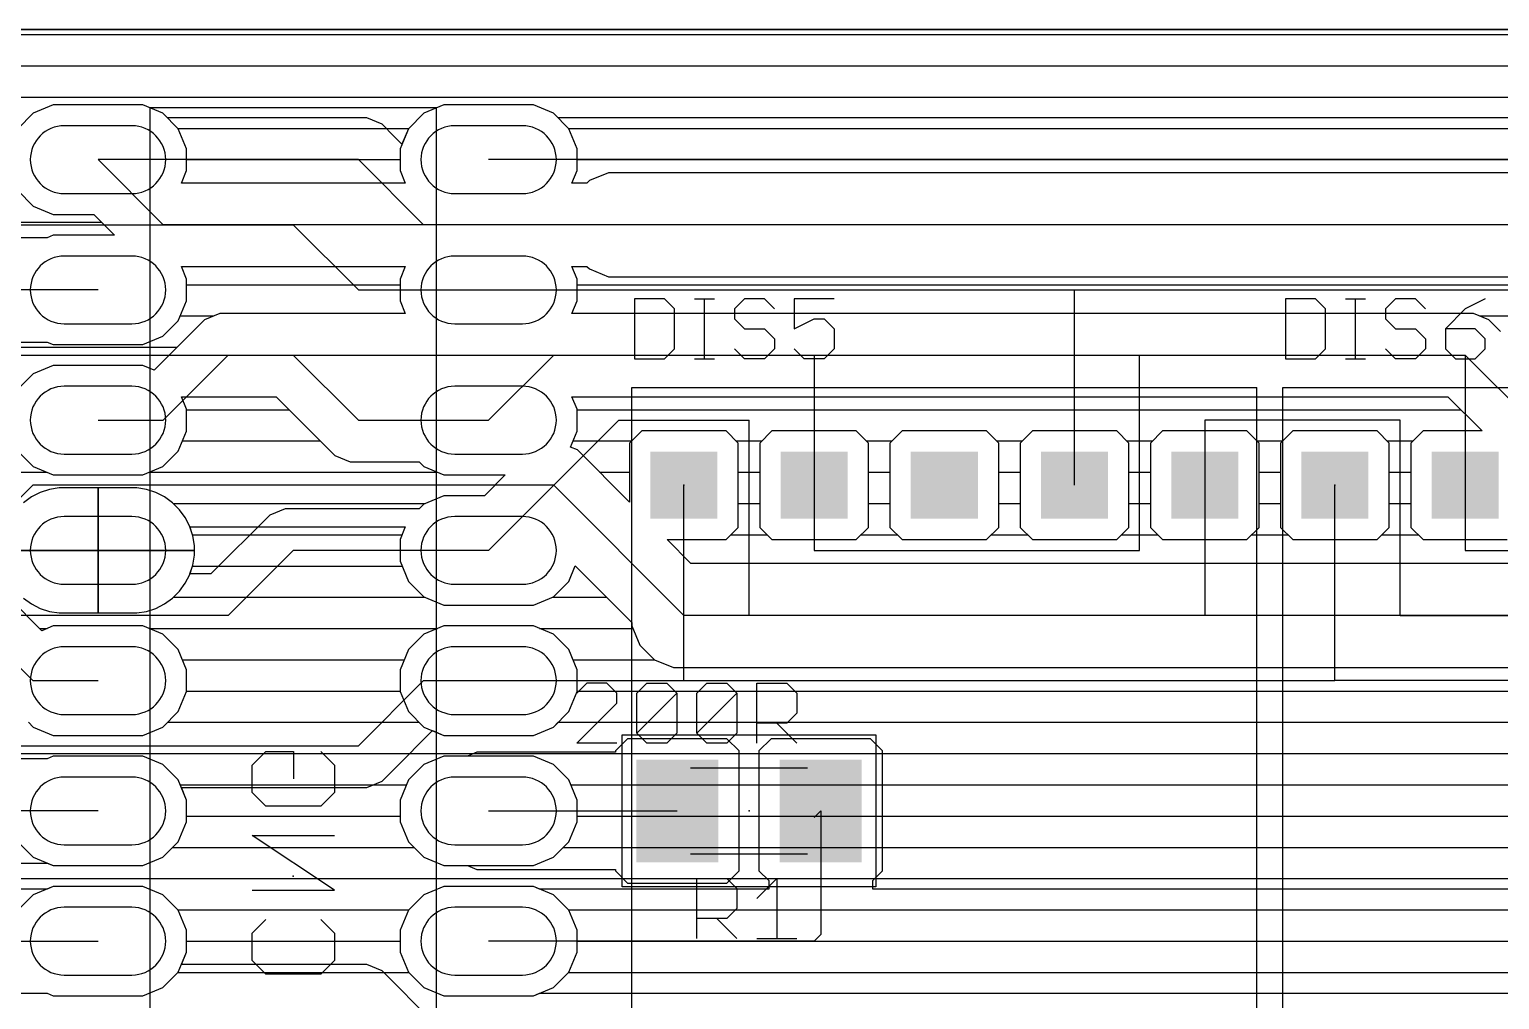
# Model space of a CAD drawing. Extents: x 0 to 251, y 0 to 33.
# Drawn here: x 57.08 to 85.76, y 14.1 to 33.02 of the extents above; entities that cross this region are included whole.
import ezdxf

# ---------------------------------------------------------------- set-up
doc = ezdxf.new("R2010")
doc.units = 0
for name, color, linetype in [('1', 14, 'CONTINUOUS'), ('16', 174, 'CONTINUOUS'), ('17', 94, 'CONTINUOUS'), ('20', 178, 'CONTINUOUS'), ('21', 250, 'CONTINUOUS'), ('22', 250, 'CONTINUOUS'), ('23', 178, 'CONTINUOUS'), ('24', 178, 'CONTINUOUS'), ('25', 250, 'CONTINUOUS'), ('27', 250, 'CONTINUOUS'), ('28', 250, 'CONTINUOUS'), ('39', 14, 'CONTINUOUS'), ('51', 250, 'CONTINUOUS')]:
    doc.layers.add(name, color=color, linetype=linetype)

# ---------------------------------------------------------------- blocks, each defined once
blk = doc.blocks.new('SQUAREP')
blk.add_solid([(-0.5, -0.5), (0.5, -0.5), (-0.5, 0.5), (0.5, 0.5)])
blk = doc.blocks.new('LONGP100')
blk.add_lwpolyline([(-0.5, -0.5), (0.5, -0.5, 1), (0.5, 0.5), (-0.5, 0.5, 1)], format="xyb", close=True)
blk = doc.blocks.new('RECT')
blk.add_solid([(-0.5, -0.5), (0.5, -0.5), (-0.5, 0.5), (0.5, 0.5)])

msp = doc.modelspace()

# ---------------------------------------------------------------- linework, layer by layer
at = {"layer": '1'}
for p, q in [((0, 33.02), (251.46, 33.02)), ((0, 32.9184), (251.46, 32.9184)), ((0, 32.3088), (251.46, 32.3088)), ((0, 31.6992), (251.46, 31.6992)), ((57.1553, 31.3844), (56.8552, 31.0843)), ((57.5474, 31.5468), (57.1553, 31.3844)), ((59.2926, 31.5468), (57.5474, 31.5468)), ((59.6847, 31.3844), (59.2926, 31.5468)), ((59.9848, 31.0843), (59.6847, 31.3844)), ((64.7753, 31.3844), (64.4752, 31.0843)), ((65.1674, 31.5468), (64.7753, 31.3844)), ((66.9126, 31.5468), (65.1674, 31.5468)), ((67.3047, 31.3844), (66.9126, 31.5468)), ((67.6048, 31.0843), (67.3047, 31.3844)), ((59.9795, 31.0896), (64.4805, 31.0896)), ((60.1472, 30.6922), (59.9848, 31.0843)), ((64.4752, 31.0843), (64.3128, 30.6922)), ((67.5995, 31.0896), (182.0528, 31.0896)), ((67.7672, 30.6922), (67.6048, 31.0843)), ((60.1472, 30.2678), (60.1472, 30.6922)), ((64.3128, 30.6922), (64.3128, 30.2678)), ((67.7672, 30.2678), (67.7672, 30.6922)), ((59.69, 29.21), (58.42, 30.48)), ((60.1472, 30.48), (64.3128, 30.48)), ((67.7672, 30.48), (181.4432, 30.48)), ((60.0457, 30.0228), (60.1472, 30.2678)), ((64.3128, 30.2678), (64.4143, 30.0228)), ((67.6657, 30.0228), (67.7672, 30.2678)), ((68.3779, 30.226), (68.0045, 30.0713)), ((181.1892, 30.226), (68.3779, 30.226)), ((56.8552, 29.8757), (57.1553, 29.5756)), ((64.4143, 30.0228), (60.0457, 30.0228)), ((67.956, 30.0228), (67.6657, 30.0228)), ((68.0045, 30.0713), (67.956, 30.0228)), ((57.1553, 29.5756), (57.5474, 29.4132)), ((5.6148, 29.2608), (58.4897, 29.2608)), ((57.5474, 29.4132), (58.3373, 29.4132)), ((58.3373, 29.4132), (58.7437, 29.0068)), ((57.5474, 29.0068), (57.4248, 28.956)), ((58.7437, 29.0068), (57.5474, 29.0068)), ((68.58, 29.21), (59.69, 29.21)), ((181.61, 29.21), (68.58, 29.21)), ((57.4248, 28.956), (26.4679, 28.956)), ((60.1472, 28.1522), (60.0457, 28.3972)), ((60.0457, 28.3972), (64.4143, 28.3972)), ((64.4143, 28.3972), (64.3128, 28.1522)), ((67.7672, 28.1522), (67.6657, 28.3972)), ((67.6657, 28.3972), (67.956, 28.3972)), ((67.956, 28.3972), (68.0045, 28.3487)), ((60.1472, 27.7278), (60.1472, 28.1522)), ((64.3128, 28.1522), (64.3128, 27.7278)), ((67.7672, 27.7278), (67.7672, 28.1522)), ((68.0045, 28.3487), (68.3779, 28.194)), ((68.3779, 28.194), (181.6972, 28.194)), ((58.42, 27.94), (26.67, 27.94)), ((60.1472, 28.0416), (64.3128, 28.0416)), ((67.7672, 28.0416), (181.5448, 28.0416)), ((59.9848, 27.3357), (60.1472, 27.7278)), ((64.3128, 27.7278), (64.4143, 27.4828)), ((67.6657, 27.4828), (67.7672, 27.7278)), ((59.6847, 27.0356), (59.9848, 27.3357)), ((60.0247, 27.432), (60.6757, 27.432)), ((60.4996, 27.3591), (60.2709, 27.1304)), ((60.7983, 27.4828), (60.4996, 27.3591)), ((64.4143, 27.4828), (60.7983, 27.4828)), ((85.2517, 27.4828), (67.6657, 27.4828)), ((85.5504, 27.3591), (85.2517, 27.4828)), ((85.3743, 27.432), (151.7252, 27.432)), ((85.7791, 27.1304), (85.5504, 27.3591)), ((59.2926, 26.8732), (59.6847, 27.0356)), ((60.2709, 27.1304), (59.5151, 26.3746)), ((26.9892, 26.8224), (59.9629, 26.8224)), ((27.0908, 26.924), (57.4248, 26.924)), ((57.4248, 26.924), (57.5474, 26.8732)), ((57.5474, 26.8732), (59.2926, 26.8732)), ((57.5474, 26.4668), (57.1553, 26.3044)), ((59.2926, 26.4668), (57.5474, 26.4668)), ((59.5151, 26.3746), (59.2926, 26.4668)), ((59.69, 25.4), (60.96, 26.67)), ((60.96, 26.67), (85.09, 26.67)), ((85.09, 26.67), (87.63, 24.13)), ((57.1553, 26.3044), (56.8552, 26.0043)), ((67.7672, 25.6122), (67.6657, 25.8572)), ((67.6657, 25.8572), (84.7533, 25.8572)), ((84.7533, 25.8572), (85.4201, 25.1904)), ((67.7672, 25.1878), (67.7672, 25.6122)), ((67.7672, 25.6032), (85.0073, 25.6032)), ((58.42, 25.4), (59.69, 25.4)), ((67.6373, 24.8742), (67.7672, 25.1878)), ((67.6868, 24.9936), (68.8309, 24.9936)), ((69.0277, 25.1904), (68.7896, 24.9523)), ((68.7896, 24.9523), (68.7896, 23.7999)), ((70.6723, 25.1904), (69.0277, 25.1904)), ((70.9104, 24.9523), (70.6723, 25.1904)), ((70.8691, 24.9936), (71.3709, 24.9936)), ((70.9104, 23.3077), (70.9104, 24.9523)), ((71.5677, 25.1904), (71.3296, 24.9523)), ((71.3296, 24.9523), (71.3296, 23.3077)), ((73.2123, 25.1904), (71.5677, 25.1904)), ((73.4504, 24.9523), (73.2123, 25.1904)), ((73.4091, 24.9936), (73.9109, 24.9936)), ((73.4504, 23.3077), (73.4504, 24.9523)), ((74.1077, 25.1904), (73.8696, 24.9523)), ((73.8696, 24.9523), (73.8696, 23.3077)), ((75.7523, 25.1904), (74.1077, 25.1904)), ((75.9904, 24.9523), (75.7523, 25.1904)), ((75.9491, 24.9936), (76.4509, 24.9936)), ((75.9904, 23.3077), (75.9904, 24.9523)), ((76.6477, 25.1904), (76.4096, 24.9523)), ((76.4096, 24.9523), (76.4096, 23.3077)), ((78.2923, 25.1904), (76.6477, 25.1904)), ((78.5304, 24.9523), (78.2923, 25.1904)), ((78.4891, 24.9936), (78.9909, 24.9936)), ((78.5304, 23.3077), (78.5304, 24.9523)), ((79.1877, 25.1904), (78.9496, 24.9523)), ((78.9496, 24.9523), (78.9496, 23.3077)), ((80.8323, 25.1904), (79.1877, 25.1904)), ((81.0704, 24.9523), (80.8323, 25.1904)), ((81.0291, 24.9936), (81.5309, 24.9936)), ((81.0704, 23.3077), (81.0704, 24.9523)), ((81.7277, 25.1904), (81.4896, 24.9523)), ((81.4896, 24.9523), (81.4896, 23.3077)), ((83.3723, 25.1904), (81.7277, 25.1904)), ((83.6104, 24.9523), (83.3723, 25.1904)), ((83.5691, 24.9936), (84.0709, 24.9936)), ((83.6104, 23.3077), (83.6104, 24.9523)), ((84.2677, 25.1904), (84.0296, 24.9523)), ((84.0296, 24.9523), (84.0296, 23.3077)), ((85.4201, 25.1904), (84.2677, 25.1904)), ((67.7704, 24.8191), (67.6373, 24.8742)), ((68.7896, 23.7999), (67.7704, 24.8191)), ((68.2055, 24.384), (68.7896, 24.384)), ((70.9104, 24.384), (71.3296, 24.384)), ((73.4504, 24.384), (73.8696, 24.384)), ((75.9904, 24.384), (76.4096, 24.384)), ((78.5304, 24.384), (78.9496, 24.384)), ((81.0704, 24.384), (81.4896, 24.384)), ((83.6104, 24.384), (84.0296, 24.384)), ((57.15, 24.13), (55.88, 22.86)), ((67.31, 24.13), (57.15, 24.13)), ((69.85, 21.59), (67.31, 24.13)), ((70.9104, 23.7744), (71.3296, 23.7744)), ((73.4504, 23.7744), (73.8696, 23.7744)), ((75.9904, 23.7744), (76.4096, 23.7744)), ((78.5304, 23.7744), (78.9496, 23.7744)), ((81.0704, 23.7744), (81.4896, 23.7744)), ((83.6104, 23.7744), (84.0296, 23.7744)), ((60.2696, 23.1455), (60.2138, 23.3172)), ((60.2138, 23.3172), (64.4143, 23.3172)), ((64.4143, 23.3172), (64.3128, 23.0722)), ((70.6723, 23.0696), (70.9104, 23.3077)), ((71.3296, 23.3077), (71.5677, 23.0696)), ((73.2123, 23.0696), (73.4504, 23.3077)), ((73.8696, 23.3077), (74.1077, 23.0696)), ((75.7523, 23.0696), (75.9904, 23.3077)), ((76.4096, 23.3077), (76.6477, 23.0696)), ((78.2923, 23.0696), (78.5304, 23.3077)), ((78.9496, 23.3077), (79.1877, 23.0696)), ((80.8323, 23.0696), (81.0704, 23.3077)), ((81.4896, 23.3077), (81.7277, 23.0696)), ((83.3723, 23.0696), (83.6104, 23.3077)), ((84.0296, 23.3077), (84.2677, 23.0696)), ((60.2633, 23.1648), (64.3512, 23.1648)), ((60.2996, 22.956), (60.2696, 23.1455)), ((60.2996, 22.86), (60.2996, 22.956)), ((64.3128, 23.0722), (64.3128, 22.6478)), ((69.9835, 22.606), (69.5199, 23.0696)), ((69.5199, 23.0696), (70.6723, 23.0696)), ((70.7675, 23.1648), (71.4725, 23.1648)), ((71.5677, 23.0696), (73.2123, 23.0696)), ((73.3075, 23.1648), (74.0125, 23.1648)), ((74.1077, 23.0696), (75.7523, 23.0696)), ((75.8475, 23.1648), (76.5525, 23.1648)), ((76.6477, 23.0696), (78.2923, 23.0696)), ((78.3875, 23.1648), (79.0925, 23.1648)), ((79.1877, 23.0696), (80.8323, 23.0696)), ((80.9275, 23.1648), (81.6325, 23.1648)), ((81.7277, 23.0696), (83.3723, 23.0696)), ((83.4675, 23.1648), (84.1725, 23.1648)), ((84.2677, 23.0696), (85.9123, 23.0696)), ((58.42, 21.6408), (58.42, 22.86)), ((58.42, 22.86), (58.42, 22.86)), ((58.42, 22.86), (58.42, 21.6408)), ((60.2996, 22.86), (58.42, 22.86)), ((58.42, 22.86), (58.42, 22.86)), ((58.42, 22.86), (60.2996, 22.86)), ((60.2696, 22.5745), (60.2996, 22.764)), ((60.2996, 22.764), (60.2996, 22.86)), ((58.42, 22.5552), (58.42, 22.5552)), ((60.1232, 22.221), (60.2103, 22.392)), ((60.2103, 22.392), (60.2696, 22.5745)), ((60.2633, 22.5552), (64.3512, 22.5552)), ((64.3128, 22.6478), (64.4752, 22.2557)), ((67.6048, 22.2557), (67.7307, 22.5598)), ((67.7288, 22.5552), (67.7353, 22.5552)), ((67.7307, 22.5598), (68.834, 21.4565)), ((111.3392, 22.606), (69.9835, 22.606)), ((60.0104, 22.0657), (60.1232, 22.221)), ((64.4752, 22.2557), (64.7753, 21.9556)), ((67.3047, 21.9556), (67.6048, 22.2557)), ((57.3249, 21.2946), (56.6928, 21.9267)), ((56.9653, 21.93), (57.1206, 21.8172)), ((57.1206, 21.8172), (57.2916, 21.7301)), ((58.42, 21.9456), (58.42, 21.9456)), ((59.5484, 21.7301), (59.7194, 21.8172)), ((59.7194, 21.8172), (59.8747, 21.93)), ((59.8747, 21.93), (60.0104, 22.0657)), ((59.8902, 21.9456), (64.7995, 21.9456)), ((64.7753, 21.9556), (65.1674, 21.7932)), ((66.9126, 21.7932), (67.3047, 21.9556)), ((67.2805, 21.9456), (68.3449, 21.9456)), ((55.88, 21.59), (57.15, 20.32)), ((57.2916, 21.7301), (57.4741, 21.6708)), ((57.4741, 21.6708), (57.6636, 21.6408)), ((57.6636, 21.6408), (58.42, 21.6408)), ((58.42, 21.6408), (59.1764, 21.6408)), ((59.1764, 21.6408), (59.3659, 21.6708)), ((59.3659, 21.6708), (59.5484, 21.7301)), ((65.1674, 21.7932), (66.9126, 21.7932)), ((111.76, 21.59), (69.85, 21.59)), ((57.2835, 21.336), (57.4248, 21.336)), ((57.5474, 21.3868), (57.3249, 21.2946)), ((59.2926, 21.3868), (57.5474, 21.3868)), ((59.6847, 21.2244), (59.2926, 21.3868)), ((59.4152, 21.336), (65.0448, 21.336)), ((59.9848, 20.9243), (59.6847, 21.2244)), ((64.7753, 21.2244), (64.4752, 20.9243)), ((65.1674, 21.3868), (64.7753, 21.2244)), ((66.9126, 21.3868), (65.1674, 21.3868)), ((67.3047, 21.2244), (66.9126, 21.3868)), ((67.0352, 21.336), (68.8555, 21.336)), ((67.6048, 20.9243), (67.3047, 21.2244)), ((68.834, 21.4565), (68.834, 21.3879)), ((68.834, 21.3879), (68.9887, 21.0145)), ((68.9887, 21.0145), (69.2745, 20.7287)), ((60.1472, 20.5322), (59.9848, 20.9243)), ((60.0668, 20.7264), (64.3932, 20.7264)), ((64.4752, 20.9243), (64.3128, 20.5322)), ((67.7672, 20.5322), (67.6048, 20.9243)), ((67.6868, 20.7264), (69.28, 20.7264)), ((69.2745, 20.7287), (69.6479, 20.574)), ((60.1472, 20.1078), (60.1472, 20.5322)), ((64.3128, 20.5322), (64.3128, 20.1078)), ((67.7672, 20.1078), (67.7672, 20.5322)), ((69.6479, 20.574), (111.9621, 20.574)), ((57.15, 20.32), (58.42, 20.32)), ((59.9848, 19.7157), (60.1472, 20.1078)), ((60.1472, 20.1168), (64.3128, 20.1168)), ((64.3128, 20.1078), (64.4752, 19.7157)), ((67.6048, 19.7157), (67.7672, 20.1078)), ((67.7672, 20.1168), (107.1848, 20.1168)), ((57.0637, 19.5072), (57.1553, 19.4156)), ((59.6847, 19.4156), (59.9848, 19.7157)), ((59.7763, 19.5072), (64.6837, 19.5072)), ((64.4752, 19.7157), (64.7753, 19.4156)), ((67.3047, 19.4156), (67.6048, 19.7157)), ((67.3963, 19.5072), (106.7373, 19.5072)), ((57.1553, 19.4156), (57.5474, 19.2532)), ((57.5474, 19.2532), (59.2926, 19.2532)), ((59.2926, 19.2532), (59.6847, 19.4156)), ((64.7753, 19.4156), (65.1674, 19.2532)), ((65.1674, 19.2532), (66.9126, 19.2532)), ((66.9126, 19.2532), (67.3047, 19.4156)), ((68.7517, 19.1864), (68.5136, 18.9483)), ((68.5136, 18.9483), (68.5136, 18.923)), ((70.6883, 19.1864), (68.7517, 19.1864)), ((70.9264, 18.9483), (70.6883, 19.1864)), ((70.9264, 16.6117), (70.9264, 18.9483)), ((71.5517, 19.1864), (71.3136, 18.9483)), ((71.3136, 18.9483), (71.3136, 16.6117)), ((73.4883, 19.1864), (71.5517, 19.1864)), ((73.7264, 18.9483), (73.4883, 19.1864)), ((73.7264, 16.6117), (73.7264, 18.9483)), ((56.1992, 18.8976), (65.7513, 18.8976)), ((57.4248, 18.796), (56.3008, 18.796)), ((57.5474, 18.8468), (57.4248, 18.796)), ((59.2926, 18.8468), (57.5474, 18.8468)), ((59.6847, 18.6844), (59.2926, 18.8468)), ((59.9848, 18.3843), (59.6847, 18.6844)), ((64.7753, 18.6844), (64.4752, 18.3843)), ((65.1674, 18.8468), (64.7753, 18.6844)), ((65.6287, 18.8468), (65.1674, 18.8468)), ((65.8126, 18.923), (65.6287, 18.8468)), ((68.5136, 18.923), (65.8126, 18.923)), ((70.9264, 18.8976), (71.3136, 18.8976)), ((73.7264, 18.8976), (106.6546, 18.8976)), ((60.1472, 17.9922), (59.9848, 18.3843)), ((64.4752, 18.3843), (64.3128, 17.9922)), ((60.0247, 18.288), (64.4353, 18.288)), ((70.9264, 18.288), (71.3136, 18.288)), ((73.7264, 18.288), (106.88, 18.288)), ((60.1472, 17.5678), (60.1472, 17.9922)), ((64.3128, 17.9922), (64.3128, 17.5678)), ((58.42, 17.78), (55.88, 17.78)), ((59.9848, 17.1757), (60.1472, 17.5678)), ((60.1472, 17.6784), (64.3128, 17.6784)), ((64.3128, 17.5678), (64.4752, 17.1757)), ((66.04, 17.78), (69.72, 17.78)), ((70.9264, 17.6784), (71.3136, 17.6784)), ((72.39, 17.65), (72.52, 17.78)), ((72.52, 17.78), (72.52, 15.37)), ((73.7264, 17.6784), (140.5062, 17.6784)), ((59.6847, 16.8756), (59.9848, 17.1757)), ((59.8779, 17.0688), (64.5821, 17.0688)), ((64.4752, 17.1757), (64.7753, 16.8756)), ((70.9264, 17.0688), (71.3136, 17.0688)), ((73.7264, 17.0688), (140.092, 17.0688)), ((55.6779, 16.764), (57.4248, 16.764)), ((57.4248, 16.764), (57.5474, 16.7132)), ((57.5474, 16.7132), (59.2926, 16.7132)), ((59.2926, 16.7132), (59.6847, 16.8756)), ((64.7753, 16.8756), (65.1674, 16.7132)), ((65.1674, 16.7132), (65.6287, 16.7132)), ((65.6287, 16.7132), (65.8126, 16.637)), ((65.8126, 16.637), (68.5136, 16.637)), ((68.5136, 16.637), (68.5136, 16.6117)), ((0, 16.4592), (68.6661, 16.4592)), ((68.5136, 16.6117), (68.7517, 16.3736)), ((68.7517, 16.3736), (70.6883, 16.3736)), ((70.6883, 16.3736), (70.9264, 16.6117)), ((70.7739, 16.4592), (71.4661, 16.4592)), ((71.3136, 16.6117), (71.504, 16.4213)), ((71.504, 16.4213), (71.504, 16.256)), ((73.536, 16.4213), (73.7264, 16.6117)), ((73.536, 16.256), (73.536, 16.4213)), ((73.5739, 16.4592), (139.4824, 16.4592)), ((57.4248, 16.256), (42.9779, 16.256)), ((57.5474, 16.3068), (57.4248, 16.256)), ((59.2926, 16.3068), (57.5474, 16.3068)), ((59.6847, 16.1444), (59.2926, 16.3068)), ((59.9848, 15.8443), (59.6847, 16.1444)), ((64.7753, 16.1444), (64.4752, 15.8443)), ((65.1674, 16.3068), (64.7753, 16.1444)), ((66.9126, 16.3068), (65.1674, 16.3068)), ((67.0352, 16.256), (66.9126, 16.3068)), ((71.504, 16.256), (67.0352, 16.256)), ((139.2792, 16.256), (73.536, 16.256)), ((59.9795, 15.8496), (64.4805, 15.8496)), ((60.1472, 15.4522), (59.9848, 15.8443)), ((64.4752, 15.8443), (64.3128, 15.4522)), ((43.18, 15.24), (58.42, 15.24)), ((60.1472, 15.0278), (60.1472, 15.4522)), ((60.1472, 15.24), (64.3128, 15.24)), ((64.3128, 15.4522), (64.3128, 15.0278)), ((72.39, 15.24), (66.04, 15.24)), ((72.52, 15.37), (72.39, 15.24)), ((72.39, 15.24), (139.7, 15.24)), ((59.9848, 14.6357), (60.1472, 15.0278)), ((64.3128, 15.0278), (64.4752, 14.6357)), ((59.6847, 14.3356), (59.9848, 14.6357)), ((59.9795, 14.6304), (64.4805, 14.6304)), ((64.4752, 14.6357), (64.7753, 14.3356)), ((43.6008, 14.224), (57.4248, 14.224)), ((57.4248, 14.224), (57.5474, 14.1732)), ((57.5474, 14.1732), (59.2926, 14.1732)), ((59.2926, 14.1732), (59.6847, 14.3356)), ((64.7753, 14.3356), (65.1674, 14.1732)), ((65.1674, 14.1732), (66.9126, 14.1732)), ((66.9126, 14.1732), (67.0352, 14.224)), ((67.0352, 14.224), (139.9021, 14.224))]:
    msp.add_line(p, q, dxfattribs=at)
at = {"layer": '16'}
for p, q in [((0, 33.02), (251.46, 33.02)), ((0, 32.9184), (251.46, 32.9184)), ((0, 32.3088), (181.0193, 32.3088)), ((0, 31.6992), (180.4097, 31.6992)), ((57.1553, 31.3844), (56.8552, 31.0843)), ((57.5474, 31.5468), (57.1553, 31.3844)), ((59.2926, 31.5468), (57.5474, 31.5468)), ((59.6847, 31.3844), (59.2926, 31.5468)), ((59.7763, 31.2928), (59.6847, 31.3844)), ((63.6617, 31.2928), (59.7763, 31.2928)), ((63.9604, 31.1691), (63.6617, 31.2928)), ((64.7753, 31.3844), (64.4752, 31.0843)), ((65.1674, 31.5468), (64.7753, 31.3844)), ((66.9126, 31.5468), (65.1674, 31.5468)), ((67.3047, 31.3844), (66.9126, 31.5468)), ((67.3963, 31.2928), (67.3047, 31.3844)), ((180.0033, 31.2928), (67.3963, 31.2928)), ((64.1891, 30.9404), (63.9604, 31.1691)), ((64.0399, 31.0896), (64.4805, 31.0896)), ((64.4752, 31.0843), (64.3493, 30.7802)), ((64.3493, 30.7802), (64.1891, 30.9404)), ((63.5, 30.48), (58.42, 30.48)), ((64.77, 29.21), (63.5, 30.48)), ((124.46, 30.48), (66.04, 30.48)), ((53.34, 29.21), (62.23, 29.21)), ((62.23, 29.21), (63.5, 27.94)), ((119.38, 29.21), (64.77, 29.21)), ((63.5, 27.94), (66.04, 27.94)), ((66.04, 27.94), (77.47, 27.94)), ((77.47, 27.94), (90.17, 27.94)), ((77.47, 24.13), (77.47, 27.94)), ((54.61, 26.67), (62.23, 26.67)), ((63.5, 25.4), (62.23, 26.67)), ((66.04, 25.4), (67.31, 26.67)), ((67.31, 26.67), (72.39, 26.67)), ((72.39, 26.67), (72.39, 24.13)), ((78.74, 22.86), (78.74, 26.67)), ((78.74, 26.67), (85.09, 26.67)), ((85.09, 26.67), (85.09, 24.13)), ((60.1472, 25.6122), (60.0457, 25.8572)), ((60.0457, 25.8572), (61.8933, 25.8572)), ((61.8933, 25.8572), (63.0396, 24.7109)), ((60.1472, 25.1878), (60.1472, 25.6122)), ((60.1472, 25.6032), (62.1473, 25.6032)), ((63.5, 25.4), (66.04, 25.4)), ((68.58, 25.4), (66.04, 22.86)), ((68.58, 25.4), (71.12, 25.4)), ((71.12, 21.59), (71.12, 25.4)), ((83.82, 25.4), (80.01, 25.4)), ((80.01, 25.4), (80.01, 24.13)), ((83.82, 21.59), (83.82, 25.4)), ((59.9848, 24.7957), (60.1472, 25.1878)), ((60.0668, 24.9936), (62.7569, 24.9936)), ((56.8552, 24.7957), (57.1553, 24.4956)), ((59.6847, 24.4956), (59.9848, 24.7957)), ((63.0396, 24.7109), (63.3383, 24.5872)), ((55.6704, 24.384), (57.4248, 24.384)), ((57.1553, 24.4956), (57.5474, 24.3332)), ((59.2926, 24.3332), (59.6847, 24.4956)), ((59.4152, 24.384), (65.0448, 24.384)), ((63.3383, 24.5872), (64.6837, 24.5872)), ((64.6837, 24.5872), (64.7753, 24.4956)), ((64.7753, 24.4956), (65.1674, 24.3332)), ((57.5474, 24.3332), (59.2926, 24.3332)), ((65.1674, 24.3332), (66.3637, 24.3332)), ((66.3637, 24.3332), (65.9573, 23.9268)), ((69.85, 20.32), (69.85, 24.13)), ((72.39, 24.13), (72.39, 22.86)), ((80.01, 24.13), (80.01, 21.59)), ((82.55, 20.32), (82.55, 24.13)), ((85.09, 24.13), (85.09, 22.86)), ((57.1206, 23.9028), (56.9653, 23.79)), ((57.2916, 23.9899), (57.1206, 23.9028)), ((57.4741, 24.0492), (57.2916, 23.9899)), ((57.6636, 24.0792), (57.4741, 24.0492)), ((58.42, 24.0792), (57.6636, 24.0792)), ((59.1764, 24.0792), (58.42, 24.0792)), ((58.42, 24.0792), (58.42, 22.86)), ((58.42, 22.86), (58.42, 24.0792)), ((59.3659, 24.0492), (59.1764, 24.0792)), ((59.5484, 23.9899), (59.3659, 24.0492)), ((59.7194, 23.9028), (59.5484, 23.9899)), ((59.8747, 23.79), (59.7194, 23.9028)), ((65.1674, 23.9268), (64.7753, 23.7644)), ((65.9573, 23.9268), (65.1674, 23.9268)), ((58.42, 23.7744), (58.42, 23.7744)), ((60.0104, 23.6543), (59.8747, 23.79)), ((59.8902, 23.7744), (64.7995, 23.7744)), ((60.1232, 23.499), (60.0104, 23.6543)), ((61.7696, 23.5491), (60.6233, 22.4028)), ((62.0683, 23.6728), (61.7696, 23.5491)), ((64.6837, 23.6728), (62.0683, 23.6728)), ((64.7753, 23.7644), (64.6837, 23.6728)), ((60.2103, 23.328), (60.1232, 23.499)), ((60.2696, 23.1455), (60.2103, 23.328)), ((58.42, 23.1648), (58.42, 23.1648)), ((60.2633, 23.1648), (61.3853, 23.1648)), ((60.2996, 22.956), (60.2696, 23.1455)), ((60.2996, 22.86), (60.2996, 22.956)), ((56.5404, 22.86), (58.42, 22.86)), ((58.42, 22.86), (56.5404, 22.86)), ((60.2996, 22.86), (58.42, 22.86)), ((58.42, 22.86), (58.42, 22.86)), ((58.42, 22.86), (60.2996, 22.86)), ((58.42, 22.86), (58.42, 22.86)), ((58.42, 22.86), (58.42, 22.86)), ((60.2696, 22.5745), (60.2996, 22.764)), ((60.2996, 22.764), (60.2996, 22.86)), ((62.23, 22.86), (60.96, 21.59)), ((66.04, 22.86), (62.23, 22.86)), ((72.39, 22.86), (78.74, 22.86)), ((85.09, 22.86), (91.44, 22.86)), ((60.2138, 22.4028), (60.2696, 22.5745)), ((60.6233, 22.4028), (60.2138, 22.4028)), ((60.2633, 22.5552), (60.7757, 22.5552)), ((60.96, 21.59), (54.61, 21.59)), ((80.01, 21.59), (71.12, 21.59)), ((83.82, 21.59), (92.71, 21.59)), ((63.5, 19.05), (64.77, 20.32)), ((64.77, 20.32), (66.04, 20.32)), ((66.04, 20.32), (69.85, 20.32)), ((69.85, 20.32), (82.55, 20.32)), ((95.25, 20.32), (82.55, 20.32)), ((67.3047, 19.4156), (67.3963, 19.5072)), ((67.3963, 19.5072), (104.3017, 19.5072)), ((64.1891, 18.5896), (64.9449, 19.3454)), ((64.9449, 19.3454), (65.1674, 19.2532)), ((65.1674, 19.2532), (66.9126, 19.2532)), ((66.9126, 19.2532), (67.3047, 19.4156)), ((45.72, 19.05), (63.5, 19.05)), ((64.7753, 18.6844), (64.4752, 18.3843)), ((64.4971, 18.8976), (104.5972, 18.8976)), ((65.1674, 18.8468), (64.7753, 18.6844)), ((66.9126, 18.8468), (65.1674, 18.8468)), ((67.3047, 18.6844), (66.9126, 18.8468)), ((67.6048, 18.3843), (67.3047, 18.6844)), ((63.6617, 18.2372), (63.9604, 18.3609)), ((63.9604, 18.3609), (64.1891, 18.5896)), ((64.1891, 18.5896), (64.1891, 18.5896)), ((64.4752, 18.3843), (64.3128, 17.9922)), ((67.7672, 17.9922), (67.6048, 18.3843)), ((60.1472, 17.9922), (60.0457, 18.2372)), ((60.0457, 18.2372), (63.6617, 18.2372)), ((63.7843, 18.288), (64.4353, 18.288)), ((67.6447, 18.288), (104.5972, 18.288)), ((60.1472, 17.5678), (60.1472, 17.9922)), ((64.3128, 17.9922), (64.3128, 17.5678)), ((67.7672, 17.5678), (67.7672, 17.9922)), ((59.9848, 17.1757), (60.1472, 17.5678)), ((60.1472, 17.6784), (64.3128, 17.6784)), ((64.3128, 17.5678), (64.4752, 17.1757)), ((67.6048, 17.1757), (67.7672, 17.5678)), ((67.7672, 17.6784), (104.5972, 17.6784)), ((56.8552, 17.1757), (57.1553, 16.8756)), ((59.6847, 16.8756), (59.9848, 17.1757)), ((59.8779, 17.0688), (64.5821, 17.0688)), ((64.4752, 17.1757), (64.7753, 16.8756)), ((67.3047, 16.8756), (67.6048, 17.1757)), ((67.4979, 17.0688), (104.9717, 17.0688)), ((57.1553, 16.8756), (57.5474, 16.7132)), ((57.5474, 16.7132), (59.2926, 16.7132)), ((59.2926, 16.7132), (59.6847, 16.8756)), ((64.7753, 16.8756), (65.1674, 16.7132)), ((65.1674, 16.7132), (66.9126, 16.7132)), ((66.9126, 16.7132), (67.3047, 16.8756)), ((0, 16.4592), (105.5813, 16.4592)), ((57.1553, 16.1444), (56.8552, 15.8443)), ((57.5474, 16.3068), (57.1553, 16.1444)), ((59.2926, 16.3068), (57.5474, 16.3068)), ((59.6847, 16.1444), (59.2926, 16.3068)), ((59.9848, 15.8443), (59.6847, 16.1444)), ((64.7753, 16.1444), (64.4752, 15.8443)), ((65.1674, 16.3068), (64.7753, 16.1444)), ((66.9126, 16.3068), (65.1674, 16.3068)), ((67.3047, 16.1444), (66.9126, 16.3068)), ((67.6048, 15.8443), (67.3047, 16.1444)), ((59.9795, 15.8496), (64.4805, 15.8496)), ((60.1472, 15.4522), (59.9848, 15.8443)), ((64.4752, 15.8443), (64.3128, 15.4522)), ((67.5995, 15.8496), (106.1909, 15.8496)), ((67.7672, 15.4522), (67.6048, 15.8443)), ((60.1472, 15.0278), (60.1472, 15.4522)), ((60.1472, 15.24), (64.3128, 15.24)), ((64.3128, 15.4522), (64.3128, 15.0278)), ((67.7672, 15.0278), (67.7672, 15.4522)), ((67.7672, 15.24), (106.8005, 15.24)), ((60.0457, 14.7828), (60.1472, 15.0278)), ((64.3128, 15.0278), (64.4752, 14.6357)), ((67.6048, 14.6357), (67.7672, 15.0278)), ((63.6617, 14.7828), (60.0457, 14.7828)), ((63.9604, 14.6591), (63.6617, 14.7828)), ((64.9449, 13.6746), (63.9604, 14.6591)), ((63.9891, 14.6304), (64.4805, 14.6304)), ((64.4752, 14.6357), (64.7753, 14.3356)), ((67.3047, 14.3356), (67.6048, 14.6357)), ((67.5995, 14.6304), (107.4101, 14.6304)), ((64.7753, 14.3356), (65.1674, 14.1732)), ((65.1674, 14.1732), (66.9126, 14.1732)), ((66.9126, 14.1732), (67.3047, 14.3356))]:
    msp.add_line(p, q, dxfattribs=at)
at = {"layer": '20'}
msp.add_line((251.46, 33.02), (0, 33.02), dxfattribs=at)
at = {"layer": '21'}
for p, q in [((68.834, 26.035), (81.026, 26.035)), ((68.834, 6.985), (68.834, 26.035)), ((81.026, 6.985), (81.026, 26.035)), ((81.534, 26.035), (93.726, 26.035)), ((81.534, 6.985), (81.534, 26.035))]:
    msp.add_line(p, q, dxfattribs=at)
at = {"layer": '22'}
for p, q in [((59.436, 31.496), (65.024, 31.496)), ((59.436, 1.524), (59.436, 31.496)), ((65.024, 1.524), (65.024, 31.496))]:
    msp.add_line(p, q, dxfattribs=at)
at = {"layer": '23'}
for p in [(69.85, 24.13), (82.55, 24.13), (71.12, 17.78)]:
    msp.add_point(p, dxfattribs=at)
at = {"layer": '24'}
msp.add_point((62.23, 16.51), dxfattribs=at)
at = {"layer": '25'}
for p, q in [((68.8848, 27.7632), (68.8848, 26.5938)), ((69.4695, 27.7632), (68.8848, 27.7632)), ((69.6644, 27.5683), (69.4695, 27.7632)), ((69.6644, 26.7887), (69.6644, 27.5683)), ((70.0542, 27.7632), (70.444, 27.7632)), ((70.2491, 26.5938), (70.2491, 27.7632)), ((71.0287, 27.7632), (70.8338, 27.5683)), ((70.8338, 27.5683), (70.8338, 27.3734)), ((71.4185, 27.7632), (71.0287, 27.7632)), ((71.6134, 27.5683), (71.4185, 27.7632)), ((72.7828, 27.7632), (72.0032, 27.7632)), ((72.0032, 27.7632), (72.0032, 27.1785)), ((81.5848, 27.7632), (81.5848, 26.5938)), ((82.1695, 27.7632), (81.5848, 27.7632)), ((82.3644, 27.5683), (82.1695, 27.7632)), ((82.3644, 26.7887), (82.3644, 27.5683)), ((82.7542, 27.7632), (83.144, 27.7632)), ((82.9491, 26.5938), (82.9491, 27.7632)), ((83.7287, 27.7632), (83.5338, 27.5683)), ((83.5338, 27.5683), (83.5338, 27.3734)), ((84.1185, 27.7632), (83.7287, 27.7632)), ((84.3134, 27.5683), (84.1185, 27.7632)), ((85.093, 27.5683), (84.7032, 27.1785)), ((85.4828, 27.7632), (85.093, 27.5683)), ((70.8338, 27.3734), (71.0287, 27.1785)), ((72.0032, 27.1785), (72.393, 27.3734)), ((72.393, 27.3734), (72.5879, 27.3734)), ((72.5879, 27.3734), (72.7828, 27.1785)), ((83.5338, 27.3734), (83.7287, 27.1785)), ((71.0287, 27.1785), (71.4185, 27.1785)), ((71.4185, 27.1785), (71.6134, 26.9836)), ((71.6134, 26.9836), (71.6134, 26.7887)), ((72.7828, 27.1785), (72.7828, 26.7887)), ((83.7287, 27.1785), (84.1185, 27.1785)), ((84.1185, 27.1785), (84.3134, 26.9836)), ((84.3134, 26.9836), (84.3134, 26.7887)), ((84.7032, 27.1785), (84.7032, 26.7887)), ((85.2879, 27.1785), (84.7032, 27.1785)), ((85.4828, 26.9836), (85.2879, 27.1785)), ((85.4828, 26.7887), (85.4828, 26.9836)), ((69.4695, 26.5938), (69.6644, 26.7887)), ((71.0287, 26.5938), (70.8338, 26.7887)), ((71.6134, 26.7887), (71.4185, 26.5938)), ((72.1981, 26.5938), (72.0032, 26.7887)), ((72.7828, 26.7887), (72.5879, 26.5938)), ((82.1695, 26.5938), (82.3644, 26.7887)), ((83.7287, 26.5938), (83.5338, 26.7887)), ((84.3134, 26.7887), (84.1185, 26.5938)), ((84.7032, 26.7887), (84.8981, 26.5938)), ((85.2879, 26.5938), (85.4828, 26.7887)), ((68.8848, 26.5938), (69.4695, 26.5938)), ((70.0542, 26.5938), (70.444, 26.5938)), ((71.4185, 26.5938), (71.0287, 26.5938)), ((72.5879, 26.5938), (72.1981, 26.5938)), ((81.5848, 26.5938), (82.1695, 26.5938)), ((82.7542, 26.5938), (83.144, 26.5938)), ((84.1185, 26.5938), (83.7287, 26.5938)), ((84.8981, 26.5938), (85.2879, 26.5938)), ((70.102, 15.2908), (70.102, 16.4602)), ((70.102, 16.4602), (70.6867, 16.4602)), ((70.6867, 16.4602), (70.8816, 16.2653)), ((71.2714, 16.0704), (71.6612, 16.4602)), ((71.6612, 16.4602), (71.6612, 15.2908)), ((70.8816, 16.2653), (70.8816, 15.8755)), ((70.8816, 15.8755), (70.6867, 15.6806)), ((70.6867, 15.6806), (70.102, 15.6806)), ((70.4918, 15.6806), (70.8816, 15.2908)), ((71.2714, 15.2908), (72.051, 15.2908))]:
    msp.add_line(p, q, dxfattribs=at)
at = {"layer": '27'}
for p, q in [((67.9581, 20.2702), (67.7632, 20.0753)), ((68.3479, 20.2702), (67.9581, 20.2702)), ((68.5428, 20.0753), (68.3479, 20.2702)), ((68.9326, 20.0753), (69.1275, 20.2702)), ((69.1275, 20.2702), (69.5173, 20.2702)), ((69.5173, 20.2702), (69.7122, 20.0753)), ((70.102, 20.0753), (70.2969, 20.2702)), ((70.2969, 20.2702), (70.6867, 20.2702)), ((70.6867, 20.2702), (70.8816, 20.0753)), ((71.2714, 19.1008), (71.2714, 20.2702)), ((71.2714, 20.2702), (71.8561, 20.2702)), ((71.8561, 20.2702), (72.051, 20.0753)), ((67.7632, 19.1008), (68.5428, 19.8804)), ((68.5428, 19.8804), (68.5428, 20.0753)), ((68.9326, 19.2957), (68.9326, 20.0753)), ((68.9326, 19.2957), (69.7122, 20.0753)), ((69.7122, 20.0753), (69.7122, 19.2957)), ((70.102, 19.2957), (70.102, 20.0753)), ((70.102, 19.2957), (70.8816, 20.0753)), ((70.8816, 20.0753), (70.8816, 19.2957)), ((72.051, 20.0753), (72.051, 19.6855)), ((72.051, 19.6855), (71.8561, 19.4906)), ((69.1275, 19.1008), (68.9326, 19.2957)), ((69.7122, 19.2957), (69.5173, 19.1008)), ((70.2969, 19.1008), (70.102, 19.2957)), ((70.8816, 19.2957), (70.6867, 19.1008)), ((71.8561, 19.4906), (71.2714, 19.4906)), ((71.6612, 19.4906), (72.051, 19.1008)), ((68.5428, 19.1008), (67.7632, 19.1008)), ((69.5173, 19.1008), (69.1275, 19.1008)), ((70.6867, 19.1008), (70.2969, 19.1008))]:
    msp.add_line(p, q, dxfattribs=at)
at = {"layer": '28'}
for p, q in [((61.4299, 18.6721), (61.6968, 18.939)), ((61.6968, 18.939), (62.2307, 18.939)), ((62.2307, 18.939), (62.2307, 18.4052)), ((62.7645, 18.939), (63.0315, 18.6721)), ((61.4299, 18.1382), (61.4299, 18.6721)), ((63.0315, 18.6721), (63.0315, 18.1382)), ((61.6968, 17.8713), (61.4299, 18.1382)), ((63.0315, 18.1382), (62.7645, 17.8713)), ((62.7645, 17.8713), (61.6968, 17.8713)), ((63.0315, 16.2341), (61.4299, 17.3019)), ((61.4299, 17.3019), (63.0315, 17.3019)), ((61.4299, 16.2341), (63.0315, 16.2341)), ((61.4299, 15.3978), (61.6968, 15.6647)), ((62.7645, 15.6647), (63.0315, 15.3978)), ((61.4299, 14.8639), (61.4299, 15.3978)), ((63.0315, 15.3978), (63.0315, 14.8639)), ((61.6968, 14.597), (61.4299, 14.8639)), ((63.0315, 14.8639), (62.7645, 14.597)), ((62.7645, 14.597), (61.6968, 14.597))]:
    msp.add_line(p, q, dxfattribs=at)
at = {"layer": '39'}
for p, q in [((68.647, 19.263), (73.593, 19.263)), ((68.647, 16.297), (68.647, 19.263)), ((73.593, 19.263), (73.593, 16.297)), ((73.593, 16.297), (68.647, 16.297))]:
    msp.add_line(p, q, dxfattribs=at)
at = {"layer": '51'}
for p, q in [((69.977, 18.6182), (72.263, 18.6182)), ((69.977, 16.9418), (72.263, 16.9418))]:
    msp.add_line(p, q, dxfattribs=at)

# ---------------------------------------------------------------- block references
at = {"layer": '1', "xscale": 1.6, "yscale": 2, "rotation": 180}
for p in [(69.72, 17.78), (72.52, 17.78)]:
    msp.add_blockref('RECT', p, dxfattribs=at)
at = {"layer": '17', "xscale": 1.3208, "yscale": 1.3208}
for p in [(58.42, 30.48), (58.42, 30.48), (66.04, 30.48), (66.04, 30.48), (58.42, 27.94), (58.42, 27.94), (66.04, 27.94), (66.04, 27.94), (58.42, 25.4), (58.42, 25.4), (66.04, 25.4), (66.04, 25.4), (58.42, 22.86), (58.42, 22.86), (66.04, 22.86), (66.04, 22.86), (58.42, 20.32), (58.42, 20.32), (66.04, 20.32), (66.04, 20.32), (58.42, 17.78), (58.42, 17.78), (66.04, 17.78), (66.04, 17.78), (58.42, 15.24), (58.42, 15.24), (66.04, 15.24), (66.04, 15.24)]:
    msp.add_blockref('LONGP100', p, dxfattribs=at)
at = {"layer": '17', "xscale": 1.308, "yscale": 1.308, "rotation": 270}
for p in [(69.85, 24.13), (69.85, 24.13), (72.39, 24.13), (72.39, 24.13), (74.93, 24.13), (74.93, 24.13), (77.47, 24.13), (77.47, 24.13), (80.01, 24.13), (80.01, 24.13), (82.55, 24.13), (82.55, 24.13), (85.09, 24.13), (85.09, 24.13)]:
    msp.add_blockref('SQUAREP', p, dxfattribs=at)
at = {"layer": '51', "xscale": 0.5842, "yscale": 1.8288, "rotation": 180}
for p in [(69.7103, 17.78), (72.5297, 17.78)]:
    msp.add_blockref('RECT', p, dxfattribs=at)

doc.saveas('drawing.dxf')
